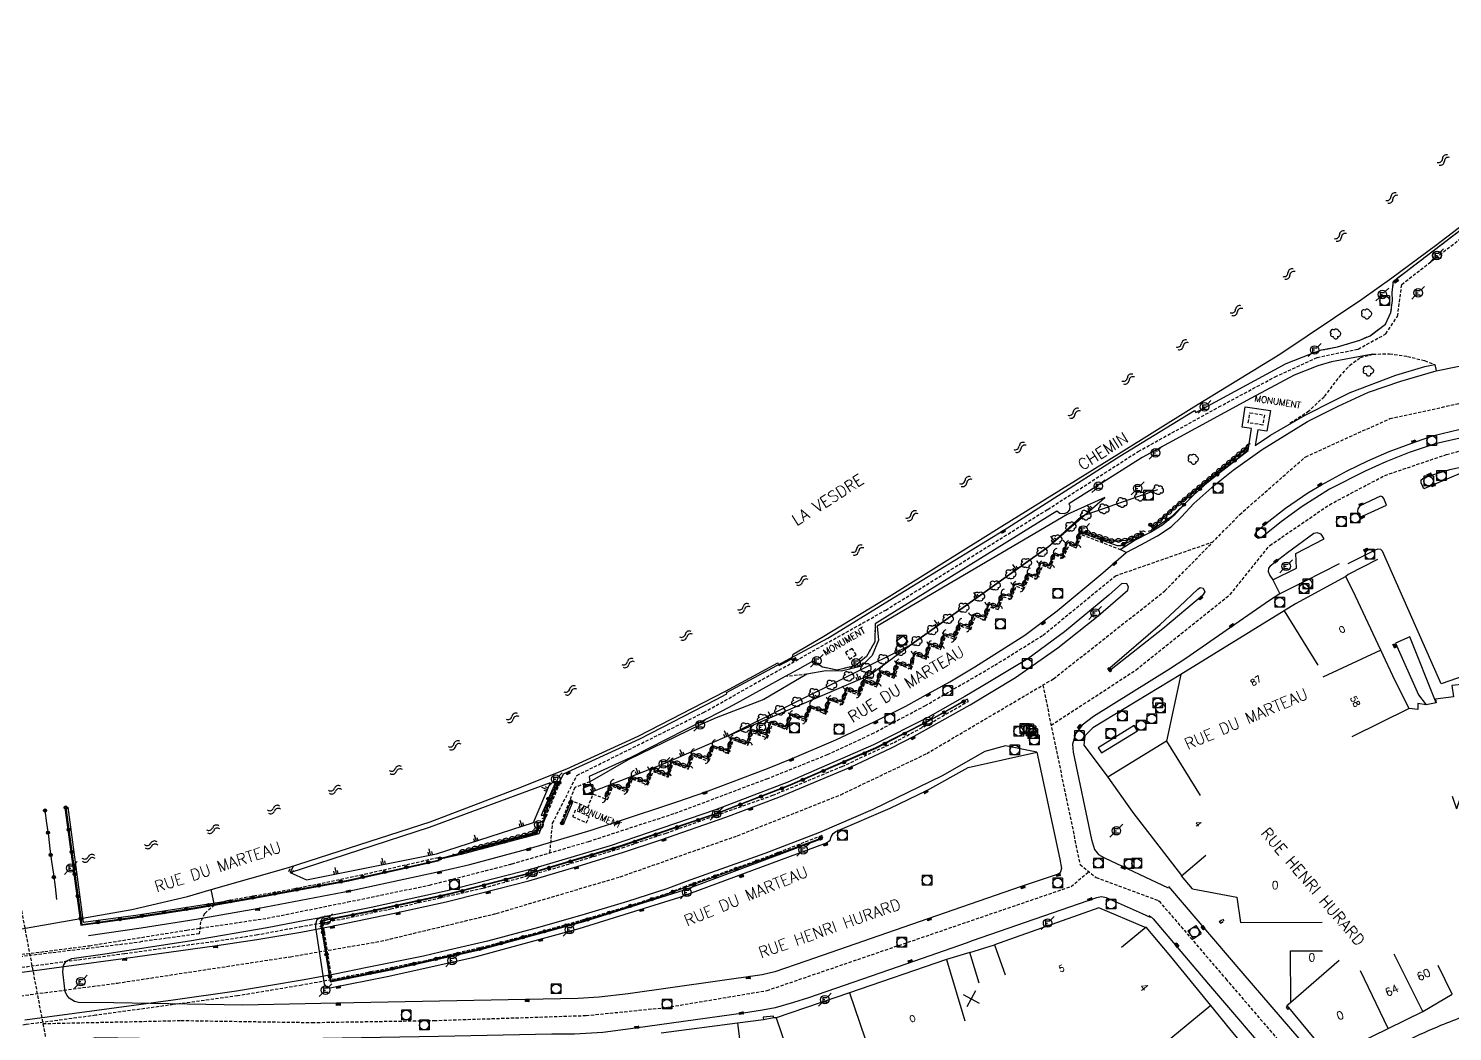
# Model space of a CAD drawing. Header units: millimetres. Extents: x 255000 to 256000, y 143000 to 144000.
# Drawn here: x 255242.5 to 255465, y 143461.9 to 143618.6 of the extents above; entities that cross this region are included whole.
import ezdxf
from ezdxf.enums import TextEntityAlignment as Align

# ---------------------------------------------------------------- set-up
doc = ezdxf.new("R2010")
doc.units = ezdxf.units.MM
doc.linetypes.add('DASHED', pattern=[0.75, 0.5, -0.25])
doc.layers.get('0').update_dxf_attribs({"linetype": 'CONTINUOUS'})
for name, color, linetype in [('W0001', 6, 'DASHED'), ('W0008', 7, 'CONTINUOUS'), ('W0100', 7, 'CONTINUOUS'), ('W0112', 1, 'DASHED'), ('W0120', 7, 'CONTINUOUS'), ('W0122', 7, 'DASHED'), ('W0211', 2, 'CONTINUOUS'), ('W0300', 7, 'CONTINUOUS'), ('W0302', 3, 'CONTINUOUS'), ('W0310', 3, 'CONTINUOUS'), ('W0322', 7, 'CONTINUOUS'), ('W0400', 7, 'CONTINUOUS'), ('W0420', 7, 'CONTINUOUS'), ('W0471', 7, 'CONTINUOUS'), ('W0500', 5, 'DASHED'), ('W0511', 5, 'CONTINUOUS'), ('W0980', 7, 'CONTINUOUS'), ('W0984', 7, 'CONTINUOUS'), ('W0989', 7, 'CONTINUOUS'), ('W0991', 7, 'CONTINUOUS'), ('W1102', 7, 'CONTINUOUS')]:
    doc.layers.add(name, color=color, linetype=linetype)
doc.styles.get("Standard").update_dxf_attribs({"font": 'romans.shx', "width": 0.85})

# ---------------------------------------------------------------- blocks, each defined once
blk = doc.blocks.new('t991o')
at = {"color": 0, "linetype": 'Continuous'}
for p, q in [((-1, 1), (1, -1)), ((-1, -1), (1, 1))]:
    blk.add_line(p, q, dxfattribs=at)
blk = doc.blocks.new('t500o')
at = {"color": 0, "linetype": 'Continuous'}
for centre, start, end in [((-0.5, 0.625), 216.8699, 323.1301), ((0.5, -0.125), 36.8699, 143.1301), ((0.5, -0.625), 36.8699, 143.1301), ((-0.5, 0.125), 216.8699, 323.1301)]:
    blk.add_arc(centre, 0.625, start, end, dxfattribs=at)
blk = doc.blocks.new('T300')
for p, q in [((-0.8, 0.51), (-0.86, 0.34)), ((-0.86, 0.34), (-0.86, 0.17)), ((-0.86, 0.17), (-0.74, 0.06)), ((-0.69, 0.63), (-0.8, 0.51)), ((-0.8, -0.06), (-0.74, 0.06)), ((-0.74, 0.06), (-0.69, 0.11)), ((-0.57, 0.69), (-0.69, 0.63)), ((-0.46, 0.69), (-0.57, 0.69)), ((-0.29, 0.63), (-0.46, 0.69)), ((-0.29, 0.63), (-0.17, 0.74)), ((-0.23, 0.57), (-0.29, 0.63)), ((-0.17, 0.74), (-0.06, 0.8)), ((-0.06, 0.8), (0.06, 0.8)), ((0.06, 0.8), (0.23, 0.74)), ((0.23, 0.74), (0.34, 0.63)), ((0.34, 0.63), (0.4, 0.51)), ((0.46, 0.46), (0.34, 0.46)), ((0.4, 0.51), (0.4, 0.46)), ((0.57, 0.4), (0.46, 0.46)), ((0.57, 0.4), (0.69, 0.29)), ((0.69, 0.29), (0.74, 0.17)), ((0.74, 0.06), (0.69, -0.17)), ((0.74, 0.17), (0.74, 0.06)), ((-0.8, -0.17), (-0.8, -0.06)), ((-0.8, -0.23), (-0.8, -0.17)), ((-0.74, -0.34), (-0.8, -0.23)), ((-0.69, -0.4), (-0.74, -0.34)), ((-0.51, -0.46), (-0.69, -0.4)), ((-0.4, -0.46), (-0.51, -0.46)), ((-0.4, -0.46), (-0.34, -0.46)), ((-0.34, -0.46), (-0.34, -0.4)), ((-0.34, -0.51), (-0.34, -0.46)), ((-0.29, -0.63), (-0.34, -0.51)), ((-0.17, -0.74), (-0.29, -0.63)), ((-0.06, -0.8), (-0.17, -0.74)), ((0.06, -0.8), (-0.06, -0.8)), ((0.17, -0.74), (0.06, -0.8)), ((0.23, -0.69), (0.17, -0.74)), ((0.29, -0.46), (0.23, -0.46)), ((0.29, -0.63), (0.23, -0.69)), ((0.46, -0.4), (0.29, -0.46)), ((0.34, -0.51), (0.29, -0.63)), ((0.34, -0.51), (0.34, -0.46)), ((0.57, -0.34), (0.46, -0.4)), ((0.63, -0.29), (0.57, -0.34)), ((0.69, -0.17), (0.63, -0.29))]:
    blk.add_line(p, q)
blk = doc.blocks.new('T400')
for p, q in [((-0.15, 0.3), (0.15, 0.3)), ((-0.15, -0.25), (-0.15, 0.3)), ((-0.15, 0.15), (0.15, 0.15)), ((-0.15, 0), (0.15, 0)), ((0.15, 0.3), (0.15, -0.25)), ((-0.15, -0.15), (0.15, -0.15)), ((-0.15, -0.25), (-0.15, -0.3)), ((-0.15, -0.3), (0.15, -0.3)), ((0.15, -0.3), (0.15, -0.25))]:
    blk.add_line(p, q)
blk = doc.blocks.new('T420')
for p, q in [((0.75, 0.75), (-0.75, 0.75)), ((-0.75, 0.75), (-0.75, -0.75)), ((0.75, 0.75), (0.75, -0.75)), ((0.75, -0.75), (-0.75, -0.75))]:
    blk.add_line(p, q)
blk.add_ellipse((0, 0), major_axis=(-0.53, 0.53), ratio=1, start_param=3.926991, end_param=10.210176)
blk = doc.blocks.new('T471')
for p, q in [((-0.333334, 0.333334), (-0.333334, -0.333334)), ((-0.333334, 0.333334), (0.333334, 0.333334)), ((-0.333334, 0), (0, 0)), ((0.500001, 0.500001), (1.000002, 1.000002)), ((-0.500001, -0.500001), (-1.000002, -1.000002)), ((-0.333334, -0.333334), (0.333334, -0.333334))]:
    blk.add_line(p, q)
blk.add_ellipse((0, 0), major_axis=(0.471405, 0.471405), ratio=1, start_param=5.4977871438, end_param=11.780972451)
blk = doc.blocks.new('t322o')
at = {"color": 0, "linetype": 'Continuous'}
for radius in [0.25, 0.15]:
    blk.add_circle((0, 0), radius, dxfattribs=at)
blk = doc.blocks.new('t211o')
at = {"color": 0, "linetype": 'Continuous'}
for p, q in [((-0.29, 0.5), (-0.29, 0)), ((0, 1), (0, 0)), ((0.29, 0.5), (0.29, 0))]:
    blk.add_line(p, q, dxfattribs=at)
blk = doc.blocks.new('t310o')
at = {"color": 0, "linetype": 'Continuous'}
for centre, start, end in [((-0.5, 0.38), 216.8699, 323.1304), ((0.5, -0.37), 36.8699, 143.1303)]:
    blk.add_arc(centre, 0.625, start, end, dxfattribs=at)

msp = doc.modelspace()

# ---------------------------------------------------------------- linework, layer by layer
at = {"layer": 'W0001'}
msp.add_line((255238.67, 143495.51), (255252.23, 143423.82), dxfattribs=at)
for points in [[(255324.02, 143489.82), (255324.44, 143494.43), (255328.24, 143501.9), (255348.04, 143511.73), (255376.49, 143527.73), (255401.79, 143543.46), (255415.95, 143552.51), (255428.53, 143559.45), (255437.32, 143564.17), (255443.87, 143567.19), (255450.3, 143568.5), (255454.62, 143570.86), (255456.46, 143573.61), (255457.11, 143578.59), (255467.34, 143586.59), (255472.19, 143590), (255490.54, 143604.81), (255507.19, 143618.58)], [(255207.89, 143463.05), (255256.45, 143469.46), (255283.48, 143473.58), (255297.56, 143475.99), (255315.66, 143480.34), (255335.01, 143486.07), (255353.34, 143492.48), (255369.48, 143498.89), (255382.89, 143505.31), (255402.7, 143516.99), (255420.11, 143530.73), (255431.79, 143542.64), (255442.1, 143551.69), (255455.27, 143557.64), (255470.5, 143560.96)], [(255402.33, 143509.75), (255415.59, 143518.38), (255430.29, 143530.14), (255436.49, 143537.82), (255445.81, 143544.19), (255454.46, 143548.76), (255464.1, 143552.03), (255472.27, 143554.15), (255483.66, 143560.27)], [(255232.53, 143472.87), (255245.09, 143474.39), (255252.08, 143475.3), (255267.27, 143477.73), (255279.84, 143479.59), (255292.43, 143482.13), (255305.21, 143484.77), (255318.1, 143488.08), (255330.1, 143491.6), (255343.57, 143495.99), (255357.92, 143501.36), (255367.39, 143505.16), (255374.32, 143508.38), (255382.61, 143512.77), (255393.54, 143519.12), (255401.06, 143523.8), (255412.38, 143533.08), (255427.61, 143538.38)], [(255401.03, 143516), (255406.84, 143487.98), (255409.34, 143485.95), (255419.03, 143482.36), (255419.16, 143482.22)], [(255244.8, 143463.13), (255266.4, 143463.61), (255286.86, 143463.3), (255305.92, 143463.61), (255329.67, 143464.39), (255342.17, 143465.64), (255357.95, 143468.3), (255405.44, 143484.55), (255408.22, 143486.86)], [(255419.19, 143482.27), (255429.63, 143470.1), (255440.24, 143457.74), (255445.62, 143449.17)]]:
    msp.add_lwpolyline(points, dxfattribs=at)
at = {"layer": 'W0008'}
for p, q in [((255271.61, 143481.64), (255271.08, 143484.06)), ((255389.63, 143474.23), (255393.47, 143475.45))]:
    msp.add_line(p, q, dxfattribs=at)
for points in [[(255325.68, 143500.96), (255325.58, 143500.97), (255326.12, 143502.16), (255338.07, 143507.6), (255350.02, 143513.74), (255351.67, 143514.63), (255351.6, 143514.84), (255367.42, 143523.34), (255377.09, 143529.27), (255394.95, 143540.21), (255413.08, 143551.77), (255424.75, 143558.91), (255424.95, 143558.61), (255439.05, 143566.25), (255442.93, 143567.77), (255444.58, 143568.36), (255447.09, 143568.86), (255450.57, 143569.9), (255452.15, 143570.58), (255454.56, 143572.39), (255455.42, 143574.21), (255455.67, 143576.08), (255455.6, 143577.36), (255455.82, 143579.11), (255462.67, 143584.35), (255470.63, 143590.42)], [(255452.61, 143567.7), (255446.11, 143566.48), (255443.99, 143565.9), (255440.29, 143564.43), (255433.6, 143560.81), (255416.56, 143551.55), (255409.33, 143546.97), (255405.08, 143544.33), (255405.24, 143544.01), (255405.18, 143543.39), (255404.82, 143542.96), (255404.39, 143542.77), (255403.7, 143542.82), (255403.24, 143543.16), (255374.83, 143525.58), (255374.76, 143522.75), (255373.49, 143520.49), (255371.71, 143519.02), (255368.89, 143518.36), (255366.62, 143518.82), (255365.11, 143519.73), (255362.7, 143518.41), (255360.8, 143517.36), (255352.64, 143512.87), (255350.86, 143511.96), (255336.57, 143504.64), (255330.16, 143501.74), (255330.23, 143500.91)], [(255390.4, 143518.85), (255398.23, 143523.82), (255403.29, 143527.6), (255410.39, 143533.55), (255414.06, 143536.73), (255416.35, 143537.9), (255418.93, 143539.31), (255421.08, 143540.71), (255422.72, 143542.27), (255424.64, 143544.36), (255427.91, 143547.29), (255430.75, 143549.56), (255435.28, 143552.82), (255442.38, 143557.17), (255447.16, 143559.58), (255451.93, 143561.78), (255456.98, 143563.5), (255462.49, 143565.08), (255469.41, 143566.5)], [(255414.06, 143536.73), (255413.13, 143537.2), (255415.28, 143538.58), (255417.88, 143539.92), (255419.79, 143541.08), (255421.72, 143542.73), (255424.42, 143545.56), (255427.52, 143548.32), (255433.09, 143552.63), (255433.61, 143556.08), (255432.16, 143556.32), (255432.65, 143559.47), (255436.62, 143558.91), (255436.05, 143555.67), (255434.62, 143555.89), (255434.22, 143553.42), (255436.62, 143555.04), (255442.01, 143558.16), (255446.54, 143560.46), (255449.05, 143561.7), (255456.16, 143564.41), (255460.72, 143565.77), (255462.27, 143566.09), (255462.49, 143565.08)], [(255435.14, 143539.01), (255434.66, 143538.92), (255434.33, 143539.2), (255434.18, 143539.49), (255434.4, 143539.96), (255435.9, 143541.26), (255438.97, 143543.65), (255442.42, 143546.02), (255444.57, 143547.29), (255448.58, 143549.49), (255451.8, 143551.03), (255455.17, 143552.52), (255459.25, 143554.03), (255462.12, 143554.98), (255466.05, 143555.92)], [(255467.36, 143554.83), (255462.33, 143553.69), (255458.27, 143552.32), (255454.63, 143550.9), (255451.42, 143549.44), (255445.82, 143546.59), (255441.55, 143543.9), (255438.3, 143541.56), (255435.14, 143539.01)], [(255460.57, 143546.69), (255460.12, 143547.61), (255460.16, 143548.09), (255460.58, 143548.4), (255461.74, 143548.82), (255464.61, 143549.68), (255470.15, 143550.9), (255470.2, 143550.75), (255460.57, 143546.69)], [(255454.75, 143544.11), (255454.33, 143545.18), (255454.08, 143545.41), (255453.8, 143545.53), (255450.54, 143544.01), (255450.24, 143543.55), (255450.2, 143543.1), (255450.52, 143542.17), (255454.75, 143544.11)], [(255443.37, 143539.67), (255439.25, 143536.69), (255436.54, 143534.57), (255436.3, 143534.29), (255436.23, 143533.75), (255436.49, 143533.13), (255436.97, 143532.46), (255438.07, 143530.26), (255436.44, 143529.2), (255430.33, 143525.02), (255423.38, 143520.16), (255420.81, 143518.47), (255408.96, 143511.12), (255407.18, 143509.74), (255406.15, 143508.39), (255405.69, 143506.78), (255405.75, 143505.54), (255408.62, 143491.89), (255409.08, 143490.32), (255409.75, 143489.52), (255410.69, 143489.04), (255420.61, 143484.36)], [(255436.97, 143532.46), (255440.65, 143534.28), (255440.57, 143536.56), (255445, 143538.85), (255444.5, 143539.57), (255443.88, 143539.78), (255443.37, 143539.67)], [(255476.9, 143520.92), (255463.28, 143516.21), (255454.66, 143535.64), (255454.08, 143536.94), (255453.83, 143537.21), (255453.38, 143537.25), (255453.07, 143537.15), (255449.64, 143535.43), (255448.68, 143534.97)], [(255447.35, 143534.97), (255442.03, 143532.24), (255438.07, 143530.26)], [(255453.33, 143535.64), (255448.75, 143533.28), (255448.35, 143532.98)], [(255299.49, 143480.33), (255307.82, 143482.16), (255313.4, 143483.53), (255320.73, 143485.44), (255328.3, 143487.68), (255335.52, 143489.89), (255341.37, 143491.82), (255351.48, 143495.38), (255359.78, 143498.52), (255371.1, 143503.25), (255377.39, 143506.21), (255380.95, 143508.05), (255389.7, 143512.93), (255396.76, 143517.2), (255403.36, 143521.81), (255409.66, 143526.85), (255414.29, 143530.83), (255414.43, 143531.36), (255414.18, 143531.82), (255413.39, 143531.87), (255411.33, 143530.04), (255404.43, 143524.35), (255398.67, 143520.11), (255391.4, 143515.71), (255388.85, 143514.25), (255383.04, 143510.97), (255374.58, 143506.65), (255361.19, 143500.82), (255349.91, 143496.52), (255333.43, 143490.92), (255321.15, 143487.23), (255307.99, 143483.85), (255296.08, 143481.28), (255288.24, 143479.7)], [(255425.26, 143531), (255425.62, 143531.26), (255426.1, 143531.14), (255426.34, 143530.59), (255425.99, 143530.02), (255419.78, 143524.78), (255411.71, 143518.42), (255411.52, 143518.68), (255419.35, 143525.47), (255422.37, 143528.26), (255425.26, 143531)], [(255379.95, 143522.77), (255378.94, 143521.98), (255378.19, 143522.93), (255379.21, 143523.72), (255379.95, 143522.77)], [(255251.92, 143476.9), (255260.15, 143478.07), (255268.77, 143479.44), (255278.55, 143481.18), (255292.76, 143483.89), (255306.99, 143486.92), (255311.51, 143487.99), (255320.98, 143490.52), (255330.47, 143493.34), (255334.29, 143494.62), (255344.01, 143497.82), (255348.4, 143499.34), (255358.01, 143502.98), (255361.89, 143504.56), (255368.67, 143507.44), (255374.68, 143510.25), (255379.64, 143512.72), (255383.18, 143514.71), (255386.5, 143516.5), (255390.4, 143518.85)], [(255422.57, 143517.67), (255408.82, 143509.33), (255407.62, 143508.07), (255407.46, 143506.6), (255408.9, 143504.71), (255411.2, 143501.62)], [(255389.4, 143513.47), (255389.19, 143513.79), (255383.21, 143510.45), (255374.9, 143506.2), (255361.47, 143500.38), (255350.18, 143496.02), (255335.03, 143490.89), (255321.46, 143486.8), (255308.49, 143483.44), (255295.9, 143480.71), (255290.05, 143479.55)], [(255415.32, 143509.67), (255409.7, 143506.22), (255410.2, 143505.41), (255415.82, 143508.87), (255415.32, 143509.67)], [(255400.08, 143505.54), (255403.69, 143488.81), (255403.97, 143487.37), (255403.73, 143486.67), (255403.45, 143486.47), (255397.66, 143484.52), (255383.08, 143479.48), (255363.98, 143472.87), (255359.14, 143471.21), (255357.17, 143470.75), (255336.23, 143467.78), (255331.74, 143467.25), (255328.43, 143467.04), (255320.21, 143466.88), (255290.7, 143466.32), (255275.97, 143466.03), (255255.88, 143466.37), (255250.37, 143466.45), (255249.73, 143466.57), (255248.91, 143467.1), (255248.6, 143467.54), (255248.29, 143468.1), (255247.9, 143471.23), (255248.01, 143472.22), (255248.42, 143472.89), (255249.33, 143473.3), (255254.49, 143474.05), (255267.7, 143476.05), (255279.82, 143478.12), (255285.76, 143479.27), (255288.24, 143479.7), (255287.6, 143479.32), (255287.38, 143478.68), (255287.39, 143478.14), (255288.75, 143469.31), (255289.13, 143468.76), (255289.67, 143468.7), (255298.58, 143470.46), (255311.97, 143473.45), (255328.59, 143477.96), (255344.3, 143482.88), (255367.25, 143491.39), (255367.78, 143491.8), (255367.95, 143492.32), (255368.26, 143492.8), (255368.71, 143493.16), (255377.17, 143496.78), (255382.93, 143499.56), (255389.39, 143503.11), (255400.08, 143505.54), (255395.21, 143506.5), (255391.96, 143505.62), (255385.31, 143501.84), (255374.48, 143496.58), (255366.15, 143492.99), (255357.58, 143489.71), (255345.32, 143485.35), (255342.27, 143484.19)], [(255330.45, 143500.37), (255329.2, 143499.89), (255329.59, 143498.91), (255330.82, 143499.43)], [(255248.23, 143496.86), (255250.75, 143478.48), (255259.15, 143479.64), (255268.61, 143481.12), (255278.08, 143482.78), (255292.56, 143485.45), (255306.69, 143488.62), (255306.64, 143488.79), (255310.55, 143489.69), (255322.32, 143492.85), (255323.38, 143495.42)], [(255325.71, 143494.42), (255326.13, 143494.27), (255327.64, 143497.86)], [(255290.05, 143479.55), (255288.13, 143479.15), (255288.81, 143475.14), (255289.68, 143469.64), (255298.64, 143471.41), (255313.23, 143474.7), (255329.3, 143479.07), (255345.05, 143484.05), (255366.68, 143492.12), (255366.48, 143492.49)], [(255342.27, 143484.19), (255336.12, 143482.22), (255329.03, 143480.07), (255322.25, 143478.14), (255314.25, 143476.02), (255308.16, 143474.58), (255304.28, 143473.67), (255295.49, 143471.87), (255290.41, 143470.84), (255285.6, 143469.95), (255280.04, 143469.01), (255275.06, 143468.21), (255265.18, 143466.81), (255253.21, 143465.17), (255241.98, 143463.69)], [(255417.88, 143479.69), (255416.59, 143480.26), (255411, 143482.79), (255410.18, 143482.95), (255409.42, 143482.78), (255389.98, 143476.04), (255389.07, 143475.69)], [(255241.58, 143471.18), (255257.32, 143473.31), (255271.98, 143475.31), (255278.22, 143476.26), (255285.11, 143477.42), (255289.67, 143478.31), (255299.49, 143480.33)], [(255389.07, 143475.69), (255379.78, 143472.48), (255364.4, 143467.16), (255362.08, 143466.41), (255359.23, 143465.61), (255357.21, 143465.21), (255354.26, 143464.75), (255337.38, 143462.41), (255332.3, 143461.73), (255327.86, 143461.5), (255324.3, 143461.46), (255306.62, 143461.12), (255282.49, 143460.7), (255278.79, 143460.6), (255274.09, 143460.58), (255263.34, 143460.74), (255253.07, 143460.88), (255252.37, 143460.77), (255251.82, 143460.45), (255251.46, 143459.61), (255251.45, 143458.7), (255255.94, 143424.23)]]:
    msp.add_lwpolyline(points, dxfattribs=at)
for points in [[(255478.01, 143468.28), (255468.93, 143464.97), (255466.91, 143464.26, 0.013368), (255463.17, 143462.81, 0.012532), (255458.04, 143460.52), (255449.01, 143456.21, -0.088628), (255448.39, 143456.06, -0.077714), (255447.72, 143456.09), (255445.24, 143456.64, -0.047364), (255444.91, 143456.75, -0.104594), (255444.57, 143456.93), (255442.69, 143458.92), (255432.32, 143470.94), (255420.74, 143484.54)], [(255417.63, 143480, -0.014024), (255417.92, 143479.79, -0.051582), (255418.25, 143479.52), (255426.94, 143469.27), (255437.8, 143456.56, -0.116594), (255438.11, 143455.88, -0.091328), (255438.15, 143455.21), (255437.69, 143451.47, -0.108242), (255437.42, 143450.94, -0.159723), (255437.11, 143450.49), (255424.3, 143444.4), (255414.4, 143439.62, -0.026258), (255410.65, 143438.11, -0.027074), (255407.71, 143437.18), (255392.44, 143433.49)]]:
    msp.add_lwpolyline(points, format="xyb", dxfattribs=at)
at = {"layer": 'W0100'}
for p, q in [((255422.7, 143486.21), (255426.51, 143489.45)), ((255424.44, 143484.17), (255422.7, 143486.21)), ((255424.44, 143484.17), (255431.32, 143482.86)), ((255431.32, 143482.86), (255431.93, 143478.9)), ((255431.93, 143478.9), (255444.69, 143478.99)), ((255417.17, 143478.21), (255413.32, 143475.02)), ((255439.73, 143474.47), (255444.73, 143474.5)), ((255439.78, 143466.47), (255439.73, 143474.47)), ((255465.01, 143467.74), (255462.79, 143472.22)), ((255439.15, 143465.94), (255439.78, 143466.47))]:
    msp.add_line(p, q, dxfattribs=at)
for points in [[(255449.89, 143529.88), (255448.35, 143532.98), (255440.5, 143528.7), (255438.75, 143527.62), (255422.57, 143517.67), (255420.36, 143507.26), (255411.2, 143501.62), (255415.09, 143496.11), (255422.72, 143486.26)], [(255492.27, 143519.15), (255490.8, 143523.93), (255474.52, 143518.9), (255467.58, 143517.01), (255466.96, 143516.17), (255464.96, 143515.92), (255465.22, 143514.18), (255462.38, 143513.82), (255462.47, 143513.25), (255460.93, 143512.94), (255459.6, 143513.11), (255459.6, 143512.2), (255458.29, 143512.34), (255456.08, 143516.65), (255453.82, 143521.48), (255449.89, 143529.88)], [(255462.47, 143513.25), (255458.38, 143523.55), (255456.14, 143522.57), (255459.71, 143514.48), (255460.93, 143512.94)], [(255417.04, 143478.08), (255416.93, 143478.21), (255409.79, 143481.22), (255393.47, 143475.45), (255395.13, 143470.74)], [(255394.74, 143436.42), (255402.69, 143438.26), (255407.27, 143439.43), (255411.65, 143441.28), (255415.97, 143443.36), (255422.03, 143446.33), (255430.92, 143450.72), (255435.1, 143452.74), (255435.69, 143455.73), (255430.27, 143462.3), (255427.3, 143465.95), (255421.02, 143473.62), (255417.17, 143478.21)], [(255391.07, 143469.44), (255389.63, 143474.23), (255385.98, 143473.14), (255370.82, 143467.93), (255359.37, 143464.01), (255359.02, 143464.01), (255357.39, 143463.73), (255353.33, 143463.22), (255341.42, 143461.62)], [(255439.15, 143465.94), (255444.64, 143459.34), (255447.46, 143458.69), (255455.01, 143462.35), (255460.4, 143465.03), (255465.01, 143467.74)], [(255359.02, 143464.01), (255358.94, 143464.3), (255357.35, 143464.14), (255357.39, 143463.73)]]:
    msp.add_lwpolyline(points, dxfattribs=at)
at = {"layer": 'W0112'}
for p, q in [((255364.17, 143517.71), (255360.8, 143517.36)), ((255323.38, 143495.42), (255325.68, 143500.96)), ((255428.6, 143479.07), (255429.11, 143479.44)), ((255428.6, 143479.07), (255428.8, 143478.8)), ((255428.8, 143478.8), (255429.31, 143479.17)), ((255429.11, 143479.44), (255429.31, 143479.17)), ((255439.25, 143465.79), (255439.06, 143465.64)), ((255439.06, 143465.64), (255439.3, 143465.32)), ((255439.25, 143465.79), (255439.5, 143465.48)), ((255439.5, 143465.48), (255439.3, 143465.32))]:
    msp.add_line(p, q, dxfattribs=at)
for points in [[(255444.58, 143568.36), (255447.09, 143568.86), (255450.57, 143569.9), (255452.15, 143570.58), (255454.56, 143572.39), (255455.42, 143574.21), (255455.67, 143576.08), (255455.6, 143577.36), (255455.82, 143579.11), (255462.67, 143584.35), (255470.63, 143590.42), (255479.24, 143597.26), (255492.09, 143608.03)], [(255439.65, 143556.95), (255442.41, 143558.68), (255445.04, 143561.11), (255447.39, 143564.16), (255448.97, 143565.95), (255450.66, 143567.2), (255452.61, 143567.7), (255455.2, 143567.77), (255458.02, 143567.36), (255460.68, 143566.69), (255462.27, 143566.09)], [(255435.4, 143556.63), (255433.11, 143556.99), (255433.4, 143558.55), (255435.65, 143558.19), (255435.4, 143556.63)], [(255381.24, 143520.63), (255382.78, 143520.05), (255383.56, 143522.14), (255385.04, 143521.57), (255385.89, 143523.67), (255387.39, 143523.14), (255388.24, 143525.23), (255389.76, 143524.71), (255390.5, 143526.75), (255392, 143526.14), (255392.86, 143528.18), (255394.08, 143527.8), (255394.85, 143529.82), (255396.09, 143529.44), (255396.9, 143531.45), (255398.06, 143530.97), (255398.99, 143533.07), (255400.12, 143532.6), (255401.02, 143534.7), (255402.18, 143534.23), (255403.02, 143536.31), (255404.21, 143535.84), (255405.13, 143537.9), (255406.26, 143537.44), (255407.13, 143539.5), (255413.13, 143537.2)], [(255374.83, 143525.58), (255374.76, 143522.75), (255373.49, 143520.49), (255371.71, 143519.02), (255368.89, 143518.36), (255366.62, 143518.82), (255365.11, 143519.73)], [(255371.26, 143521.73), (255370.21, 143521.12), (255370.83, 143520.08), (255371.88, 143520.72), (255371.26, 143521.73)], [(255327.14, 143498.07), (255329.95, 143496.9), (255330.78, 143498.98), (255333.02, 143498.12), (255333.85, 143500.17), (255336.08, 143499.28), (255336.93, 143501.33), (255339.32, 143500.44), (255340.14, 143502.53), (255342.51, 143501.64), (255343.28, 143503.75), (255345.64, 143502.88), (255346.5, 143504.94), (255348.87, 143504.11), (255349.64, 143506.24), (255351.92, 143505.33), (255352.69, 143507.46), (255354.93, 143506.64), (255355.77, 143508.57), (255357.99, 143507.76), (255358.82, 143509.91), (255361.02, 143509.07), (255361.86, 143511.15), (255364.07, 143510.32), (255364.83, 143512.45), (255367.11, 143511.49), (255367.88, 143513.65), (255369.74, 143512.98), (255370.58, 143515.09), (255372.45, 143514.38), (255373.26, 143516.41), (255375.07, 143515.76), (255375.93, 143517.85), (255377.82, 143517.07), (255378.57, 143519.23), (255380.45, 143518.51), (255380.94, 143519.87)], [(255288.53, 143478.86), (255299.14, 143481.04), (255313.62, 143484.31), (255325.14, 143487.51), (255335.3, 143490.6), (255342.16, 143492.89), (255358.83, 143498.79), (255369.69, 143503.31), (255377.78, 143507.05), (255383.29, 143509.97), (255389.4, 143513.47)], [(255330.82, 143499.43), (255330.45, 143500.37), (255330.23, 143500.91), (255327.91, 143500.01), (255325.71, 143494.42)], [(255327.98, 143496.44), (255327.57, 143495.47), (255329.71, 143494.53), (255330.15, 143495.48), (255327.98, 143496.44)], [(255366.48, 143492.49), (255358.13, 143489.22), (255345.19, 143484.57)], [(255306.64, 143488.79), (255306.54, 143489.03), (255295.51, 143486.53), (255284.87, 143484.29), (255273.41, 143482.27)], [(255345.19, 143484.57), (255342.43, 143483.45), (255336.2, 143481.43), (255329.2, 143479.32), (255322.55, 143477.45), (255314.45, 143475.3), (255308.41, 143473.86), (255304.63, 143472.95), (255295.65, 143471.11), (255289.9, 143469.97)]]:
    msp.add_lwpolyline(points, dxfattribs=at)
at = {"layer": 'W0120'}
msp.add_lwpolyline([(255248.68, 143496.92), (255251.12, 143478.98), (255259.32, 143480.08), (255273.41, 143482.27)], dxfattribs=at)
at = {"layer": 'W0122'}
for points in [[(255273.41, 143482.27), (255271.61, 143481.64), (255270.06, 143480.32), (255269.45, 143479.05), (255269.22, 143477.15), (255264.14, 143476.46), (255260.24, 143475.93), (255260.05, 143475.9)], [(255207.68, 143467.39), (255241.46, 143471.92), (255257.58, 143474.08), (255271.87, 143476.03), (255278.14, 143476.98), (255284.95, 143478.27), (255288.53, 143478.86), (255289.9, 143469.97), (255285.26, 143469.13), (255275.23, 143467.46), (255265.18, 143466.09), (255253.07, 143464.42), (255242.17, 143462.97), (255217.7, 143459.69), (255208.69, 143458.46), (255207.68, 143467.39)], [(255187.87, 143467.47), (255195.96, 143467.95), (255204.56, 143468.49), (255228.42, 143471.8), (255228.5, 143472.1), (255260.05, 143475.9)]]:
    msp.add_lwpolyline(points, dxfattribs=at)
at = {"layer": 'W0211'}
for points in [[(255410.74, 143545.31), (255404.86, 143542.65), (255375.16, 143525.19), (255375.36, 143523.04), (255374.37, 143520.61), (255372.71, 143518.99), (255369.57, 143518.16), (255367.13, 143518.23), (255364.17, 143517.71), (255357.42, 143513.74), (255349.97, 143510.89), (255347.5, 143509.81), (255336.26, 143504.33), (255330.23, 143500.91)], [(255330.82, 143499.43), (255341.78, 143503.72), (255352.17, 143508.26), (255373.93, 143517.58), (255380.25, 143522.17), (255401.83, 143537.54), (255410.74, 143545.31)], [(255283.45, 143486.73), (255286, 143485.6), (255306.28, 143489.66), (255321.47, 143494.56), (255324.1, 143500.78)], [(255283.45, 143486.73), (255305.18, 143493.79), (255324.1, 143500.78)]]:
    msp.add_lwpolyline(points, dxfattribs=at)
at = {"layer": 'W0302'}
msp.add_lwpolyline([(255418.96, 143546.53), (255407.02, 143542.35), (255401.83, 143537.54), (255380.25, 143522.17), (255352.17, 143508.26)], dxfattribs=at)
at = {"layer": 'W0310'}
msp.add_line((255325.18, 143500.66), (255323.11, 143495.88), dxfattribs=at)
for points in [[(255418.23, 143540.74), (255422.66, 143544.62), (255432.74, 143553.03)], [(255332.69, 143498.57), (255333.7, 143500.64), (255335.9, 143499.65), (255336.81, 143501.8), (255339.07, 143500.9), (255339.99, 143502.99), (255342.34, 143502.04), (255343.11, 143504.15), (255345.43, 143503.29), (255346.29, 143505.4), (255348.64, 143504.5), (255349.49, 143506.59), (255351.69, 143505.77), (255352.51, 143507.83), (255354.75, 143506.97), (255355.62, 143509.12), (255357.78, 143508.22), (255358.62, 143510.27), (255360.85, 143509.48), (255361.73, 143511.55), (255363.85, 143510.71), (255364.73, 143512.83), (255366.9, 143511.95), (255367.76, 143513.98), (255369.54, 143513.38), (255370.5, 143515.52), (255372.24, 143514.72), (255373.11, 143516.9), (255374.9, 143516.15), (255375.76, 143518.3), (255377.54, 143517.56), (255378.39, 143519.64), (255380.18, 143518.96), (255381.17, 143521.05), (255382.6, 143520.46), (255383.45, 143522.57), (255384.86, 143521.98), (255385.67, 143524.08), (255387.16, 143523.57), (255388.07, 143525.71), (255389.47, 143525.08), (255390.35, 143527.06), (255391.87, 143526.65), (255392.69, 143528.73), (255393.87, 143528.27), (255394.71, 143530.34), (255395.93, 143529.9), (255396.69, 143531.86), (255397.9, 143531.46), (255398.74, 143533.51), (255399.96, 143533.03), (255400.79, 143535.17), (255401.95, 143534.69), (255402.89, 143536.67), (255403.98, 143536.19), (255404.94, 143538.35), (255406.06, 143537.84), (255406.79, 143539.8)], [(255407.59, 143540.02), (255411.8, 143538.56), (255414.08, 143538.64), (255416.4, 143539.67)], [(255309.84, 143489.89), (255321.81, 143493.05), (255322.29, 143494.2)]]:
    msp.add_lwpolyline(points, dxfattribs=at)
at = {"layer": 'W0322'}
msp.add_line((255325.92, 143494.44), (255327.44, 143498.16), dxfattribs=at)
for points in [[(255417.83, 143541.05), (255418.2, 143540.37), (255421.37, 143542.51), (255426.08, 143547.14), (255432.88, 143552.6), (255433.03, 143553.52)], [(255406.98, 143539.85), (255412.64, 143537.8), (255413.25, 143537.81), (255416.61, 143539.38), (255416.18, 143540.1)], [(255388.67, 143513.45), (255383.08, 143510.31), (255374.92, 143506.08), (255361.25, 143500.23), (255350.07, 143495.92), (255334.83, 143490.69), (255321.36, 143486.7), (255308.02, 143483.23), (255295.86, 143480.6), (255290.06, 143479.43)], [(255325.5, 143500.76), (255324.92, 143500.93), (255322.64, 143495.64), (255323.37, 143495.68)], [(255248.36, 143496.88), (255250.86, 143478.59), (255259.2, 143479.79), (255268.63, 143481.27), (255278.14, 143482.92), (255292.44, 143485.52), (255306.54, 143488.67)], [(255245.13, 143496.42), (255245.38, 143494.42), (255245.66, 143492.43), (255245.89, 143490.42), (255246.15, 143488.46), (255246.44, 143486.49), (255246.71, 143484.5), (255246.91, 143482.54)], [(255306.82, 143488.92), (255322, 143492.91), (255322.64, 143494.39)], [(255290.06, 143479.43), (255289.05, 143479.27), (255288.29, 143479.06), (255288.97, 143474.94), (255289.75, 143469.81), (255299.69, 143471.77), (255313.24, 143474.84), (255329.28, 143479.2), (255340.95, 143482.89), (255366.54, 143492.14)]]:
    msp.add_lwpolyline(points, dxfattribs=at)
at = {"layer": 'W0511'}
for points in [[(255258.72, 143480.95), (255267.41, 143483), (255271.08, 143484.06), (255283.19, 143487.53), (255305.32, 143494.64), (255319.64, 143500.14), (255325.72, 143502.57), (255326.67, 143502.91), (255337.83, 143508.03), (255351.47, 143515.05), (255359.61, 143519.47), (255359.67, 143519.28), (255359.82, 143519.07), (255361.8, 143520.1), (255362.05, 143520.85), (255366.57, 143523.47), (255377, 143529.83), (255394.63, 143540.82), (255412.86, 143552.15), (255424.62, 143559.45), (255438.07, 143567.7), (255450.89, 143576.27), (255455.58, 143579.61), (255462.38, 143584.7), (255470.33, 143590.77)], [(255063.19, 143500.23), (255083.46, 143491.23), (255111.46, 143481.12), (255129.64, 143477.34), (255146.43, 143475.08), (255160.6, 143473.66), (255180.08, 143472.71), (255194.55, 143472.89), (255208.76, 143473.54), (255228.08, 143475.58), (255258.72, 143480.95)]]:
    msp.add_lwpolyline(points, dxfattribs=at)
at = {"layer": 'W1102'}
for p, q in [((255438.75, 143527.62), (255443.98, 143519.1)), ((255453.82, 143521.48), (255444.77, 143517.25)), ((255458.29, 143512.34), (255449.31, 143507.95)), ((255420.36, 143507.26), (255425.6, 143498.75)), ((255385.98, 143473.14), (255388.86, 143463.56)), ((255439.78, 143466.47), (255447.31, 143473.06)), ((255460.4, 143465.03), (255455.95, 143473.99)), ((255455.01, 143462.35), (255450.64, 143471.35)), ((255370.82, 143467.93), (255374.06, 143458.48)), ((255427.3, 143465.95), (255419.56, 143459.62)), ((255353.33, 143463.22), (255354.58, 143453.3)), ((255359.37, 143464.01), (255362.62, 143454.55))]:
    msp.add_line(p, q, dxfattribs=at)

# ---------------------------------------------------------------- block references
at = {"layer": 'W0211'}
for p, rotation in [((255408.55, 143543.4), 41.08971412663933), ((255402.9, 143538.47), 41.08971412663933), ((255396.88, 143534.01), 35.4678030856388), ((255390.77, 143529.66), 35.4678030856388), ((255384.66, 143525.31), 35.4678030856388), ((255378.56, 143520.94), 35.96261412529601), ((255372.3, 143516.88), 23.2049456252067), ((255365.4, 143513.93), 23.2049456252067), ((255358.51, 143510.97), 23.2049456252067), ((255351.62, 143508.01), 23.59003061147352), ((255344.74, 143505.01), 23.59003061147352), ((255337.81, 143502.17), 21.3420330391778), ((255323.63, 143499.68), 67.1054546021755), ((255330.82, 143499.43), 21.3420330391778), ((255319.62, 143493.96), 17.86051169362094), ((255312.49, 143491.66), 17.86051169362094), ((255305.32, 143489.47), 11.34470723919904), ((255283.45, 143486.73), 335.9730426425922), ((255297.97, 143488), 11.34470723919904), ((255290.61, 143486.52), 11.34470723919904)]:
    msp.add_blockref('t211o', p, dxfattribs=dict(at, rotation=rotation))
at = {"layer": 'W0300'}
for p in [(255451.66, 143573.96), (255446.81, 143570.86), (255451.94, 143565.08), (255424.58, 143551.27)]:
    msp.add_blockref('T300', p, dxfattribs=at)
for p, rotation in [((255413.3, 143544.55), 199.2868412792581), ((255416.13, 143545.54), 199.2868412792581), ((255418.96, 143546.53), 199.2868412792581), ((255407.64, 143542.57), 199.2868412792581), ((255410.47, 143543.56), 199.2868412792581), ((255405.3, 143540.76), 222.8458322052766), ((255403.1, 143538.72), 222.8458322052766), ((255400.8, 143536.81), 215.4678030856388), ((255395.91, 143533.33), 215.4678030856388), ((255398.35, 143535.07), 215.4678030856388), ((255393.47, 143531.58), 215.4678030856388), ((255391.02, 143529.84), 215.4678030856388), ((255388.58, 143528.1), 215.4678030856388), ((255383.69, 143524.62), 215.4678030856388), ((255386.14, 143526.36), 215.4678030856388), ((255381.25, 143522.88), 215.4678030856388), ((255375.98, 143520.05), 206.3581785874878), ((255378.66, 143521.38), 206.3581785874878), ((255373.29, 143518.72), 206.3581785874878), ((255367.91, 143516.05), 206.3581785874878), ((255370.6, 143517.39), 206.3581785874878), ((255362.53, 143513.39), 206.3581785874878), ((255365.22, 143514.72), 206.3581785874878), ((255359.85, 143512.06), 206.3581785874878), ((255354.47, 143509.39), 206.3581785874878), ((255357.16, 143510.73), 206.3581785874878)]:
    msp.add_blockref('T300', p, dxfattribs=dict(at, rotation=rotation))
at = {"layer": 'W0310'}
for p, rotation in [((255431.2, 143551.73), 39.82345384397824), ((255431.96, 143552.38), 39.82345384397824), ((255432.73, 143553.02), 39.82345384397824), ((255428.12, 143549.17), 39.82345384397824), ((255428.89, 143549.81), 39.82345384397824), ((255429.66, 143550.45), 39.82345384397824), ((255430.43, 143551.09), 39.82345384397824), ((255425.82, 143547.25), 39.82345384397824), ((255426.59, 143547.89), 39.82345384397824), ((255427.36, 143548.53), 39.82345384397824), ((255422.75, 143544.69), 39.82345384397824), ((255423.52, 143545.33), 39.82345384397824), ((255424.28, 143545.97), 39.82345384397824), ((255425.05, 143546.61), 39.82345384397824), ((255420.49, 143542.72), 41.15846888090642), ((255421.24, 143543.38), 41.15846888090642), ((255421.99, 143544.03), 41.15846888090642), ((255418.23, 143540.74), 41.15846888090642), ((255418.98, 143541.4), 41.15846888090642), ((255419.73, 143542.06), 41.15846888090642), ((255405.13, 143538.26), 335.8148110522147), ((255406.4, 143538.76), 69.50818408988624), ((255406.75, 143539.69), 69.50818408988624), ((255407.59, 143540.02), 340.8976209445161), ((255408.54, 143539.69), 340.8976209445161), ((255409.48, 143539.36), 340.8976209445161), ((255410.43, 143539.04), 340.8976209445161), ((255411.37, 143538.71), 340.8976209445161), ((255412.35, 143538.58), 2.063366732935763), ((255413.35, 143538.62), 2.063366732935763), ((255414.32, 143538.75), 23.87797861760723), ((255415.24, 143539.16), 23.87797861760723), ((255416.15, 143539.56), 23.87797861760723), ((255402.78, 143536.45), 64.76961822629835), ((255403.58, 143536.36), 336.4556145108069), ((255404.21, 143536.7), 66.02025326103013), ((255404.62, 143537.62), 66.02025326103013), ((255406.04, 143537.85), 335.8148110522147), ((255398.67, 143533.35), 67.76078595738575), ((255400.15, 143533.5), 68.98930530675523), ((255400.51, 143534.44), 68.98930530675523), ((255400.98, 143535.09), 337.2787638194454), ((255401.91, 143534.71), 337.2787638194454), ((255402.36, 143535.55), 64.76961822629835), ((255396.44, 143531.23), 68.98014802732602), ((255396.99, 143531.76), 341.7065219501063), ((255397.92, 143531.49), 67.76078595738575), ((255398.3, 143532.42), 67.76078595738575), ((255399.51, 143533.2), 338.659339530864), ((255394.23, 143529.15), 67.96490667571261), ((255394.6, 143530.08), 67.96490667571261), ((255395.39, 143530.1), 340.3402551215158), ((255396.08, 143530.29), 68.98014802732602), ((255392.03, 143527.07), 68.38387472689202), ((255392.4, 143528), 68.38387472689202), ((255392.89, 143528.65), 338.7706039570999), ((255393.82, 143528.29), 338.7706039570999), ((255387.57, 143524.55), 67.03122579782311), ((255387.96, 143525.47), 67.03122579782311), ((255388.74, 143525.4), 335.787560767037), ((255389.55, 143525.26), 66.07495924199334), ((255389.95, 143526.18), 66.07495924199334), ((255390.38, 143527.06), 344.7193512643162), ((255391.34, 143526.79), 344.7193512643162), ((255385.18, 143522.8), 68.73892185295114), ((255385.54, 143523.73), 68.73892185295114), ((255386.27, 143523.87), 341.0457683004888), ((255387.18, 143523.62), 67.03122579782311), ((255380.84, 143520.34), 64.52921710168867), ((255381.37, 143520.97), 337.4115911066273), ((255382.3, 143520.58), 337.4115911066273), ((255382.85, 143521.08), 67.87597202133189), ((255383.23, 143522.01), 67.87597202133189), ((255383.82, 143522.42), 337.414915974142), ((255384.75, 143522.03), 337.414915974142), ((255375.62, 143517.95), 68.24465931413532), ((255377.8, 143518.21), 67.65450987035884), ((255378.18, 143519.13), 67.65450987035884), ((255378.81, 143519.48), 339.0656315805573), ((255379.74, 143519.12), 339.0656315805573), ((255380.41, 143519.44), 64.52921710168867), ((255372.69, 143515.85), 68.18500365606243), ((255373.06, 143516.78), 68.18500365606243), ((255373.92, 143516.57), 337.4461151524797), ((255374.84, 143516.18), 337.4461151524797), ((255375.25, 143517.02), 68.24465931413532), ((255376.33, 143518.06), 337.4854706855565), ((255377.26, 143517.68), 337.4854706855565), ((255367.51, 143513.39), 67.00983140383337), ((255368.1, 143513.87), 341.2093007828324), ((255369.74, 143513.81), 65.9036310400146), ((255370.15, 143514.72), 65.9036310400146), ((255370.62, 143515.46), 335.2708952544776), ((255371.53, 143515.04), 335.2708952544776), ((255372.32, 143514.92), 68.18500365606243), ((255364.31, 143511.81), 67.32047402199893), ((255364.69, 143512.73), 67.32047402199893), ((255365.57, 143512.49), 338.0574121041201), ((255366.49, 143512.12), 338.0574121041201), ((255367.12, 143512.47), 67.00983140383337), ((255369.05, 143513.54), 341.2093007828324), ((255358.27, 143509.42), 67.63962503281603), ((255358.7, 143510.24), 340.4522791160529), ((255359.64, 143509.9), 340.4522791160529), ((255360.59, 143509.57), 340.4522791160529), ((255361.13, 143510.14), 67.02193099179661), ((255361.52, 143511.06), 67.02193099179661), ((255362.17, 143511.38), 338.5714529276275), ((255363.1, 143511.01), 338.5714529276275), ((255363.92, 143510.89), 67.32047402199893), ((255352.27, 143507.23), 68.26585596812676), ((255352.84, 143507.7), 339.0361625238507), ((255353.77, 143507.35), 339.0361625238507), ((255355.11, 143507.86), 68.04719678127623), ((255355.48, 143508.78), 68.04719678127623), ((255356.2, 143508.88), 337.444144242109), ((255357.13, 143508.49), 337.444144242109), ((255357.89, 143508.49), 67.63962503281603), ((255346.17, 143505.11), 67.68545199886981), ((255346.93, 143505.15), 338.8888166981789), ((255348.7, 143504.66), 67.75630618272697), ((255349.08, 143505.58), 67.75630618272697), ((255349.46, 143506.51), 67.75630618272697), ((255350.35, 143506.27), 339.6157042045813), ((255351.29, 143505.92), 339.6157042045813), ((255351.9, 143506.3), 68.26585596812676), ((255354.71, 143506.99), 339.0361625238507), ((255339.68, 143502.27), 66.2587586082688), ((255340.19, 143502.91), 337.9927332680373), ((255342.57, 143502.69), 70.04528258785784), ((255342.92, 143503.63), 70.04528258785784), ((255343.52, 143504), 339.6985648982546), ((255344.46, 143503.65), 339.6985648982546), ((255345.4, 143503.3), 339.6985648982546), ((255345.8, 143504.18), 67.68545199886981), ((255347.87, 143504.79), 338.8888166981789), ((255325.18, 143500.66), 246.6325065967729), ((255333.56, 143500.37), 64.22296584020357), ((255334.33, 143500.36), 335.6522218000109), ((255336.4, 143500.82), 66.95253443119724), ((255336.79, 143501.74), 66.95253443119724), ((255337.68, 143501.45), 338.2029655731627), ((255338.61, 143501.08), 338.2029655731627), ((255339.27, 143501.36), 66.2587586082688), ((255341.12, 143502.54), 337.9927332680373), ((255342.05, 143502.16), 337.9927332680373), ((255323.99, 143497.91), 246.6325065967729), ((255324.39, 143498.82), 246.6325065967729), ((255324.79, 143499.74), 246.6325065967729), ((255332.69, 143498.57), 64.22296584020357), ((255333.13, 143499.46), 64.22296584020357), ((255335.24, 143499.95), 335.6522218000109), ((255336.01, 143499.9), 66.95253443119724), ((255323.2, 143496.07), 246.6325065967729), ((255323.6, 143496.99), 246.6325065967729), ((255322.05, 143493.62), 67.15742923194892), ((255316.61, 143491.68), 14.79515793148286), ((255317.58, 143491.93), 14.79515793148286), ((255318.54, 143492.19), 14.79515793148286), ((255319.51, 143492.45), 14.79515793148286), ((255320.48, 143492.7), 14.79515793148286), ((255321.44, 143492.95), 14.79515793148286), ((255309.84, 143489.89), 14.79515793148286), ((255310.81, 143490.15), 14.79515793148286), ((255311.77, 143490.4), 14.79515793148286), ((255312.74, 143490.66), 14.79515793148286), ((255313.71, 143490.91), 14.79515793148286), ((255314.67, 143491.17), 14.79515793148286), ((255315.64, 143491.42), 14.79515793148286)]:
    msp.add_blockref('t310o', p, dxfattribs=dict(at, rotation=rotation))
at = {"layer": 'W0322'}
for p, rotation in [((255430.99, 143551.08), 38.80036705159158), ((255428.26, 143548.89), 38.80036705159158), ((255425.58, 143546.64), 44.50946592795855), ((255423.08, 143544.19), 44.50946592795855), ((255417.83, 143541.05), 298.5048670721666), ((255420.46, 143541.89), 34.02245410616934), ((255406.98, 143539.85), 340.0664804945108), ((255410.27, 143538.65), 340.0664804945108), ((255416.52, 143539.53), 120.8229232732694), ((255413.59, 143537.97), 25.10388235085393), ((255388.67, 143513.45), 209.3626196330181), ((255382.56, 143510.04), 207.3428120084115), ((255385.62, 143511.73), 209.3626196330181), ((255379.45, 143508.43), 207.3428120084115), ((255373.17, 143505.34), 203.2122551400318), ((255376.34, 143506.82), 207.3428120084115), ((255369.96, 143503.96), 203.2122551400318), ((255325.5, 143500.76), 162.8833406204482), ((255363.52, 143501.2), 203.2122551400318), ((255366.74, 143502.58), 203.2122551400318), ((255357.03, 143498.6), 201.0509031045343), ((255360.29, 143499.86), 201.0509031045343), ((255245.13, 143496.42), 277.0827861892278), ((255248.36, 143496.88), 277.7766324735525), ((255323.78, 143498.27), 246.7126638735969), ((255327.25, 143497.68), 67.63460091808098), ((255353.76, 143497.34), 201.0509031045343), ((255323.27, 143495.67), 3.053924616236687), ((255325.92, 143494.44), 67.63460091808098), ((255347.19, 143494.93), 198.9522273801329), ((255350.49, 143496.08), 201.0509031045343), ((255245.59, 143492.95), 277.9684785811236), ((255248.83, 143493.41), 277.7766324735525), ((255320.36, 143492.48), 14.71364492467069), ((255340.57, 143492.66), 198.9522273801329), ((255343.88, 143493.8), 198.9522273801329), ((255366.28, 143492.05), 19.86220182050302), ((255249.31, 143489.94), 277.7766324735525), ((255310.2, 143489.81), 14.71364492467069), ((255313.59, 143490.7), 14.71364492467069), ((255316.98, 143491.59), 14.71364492467069), ((255333.94, 143490.42), 196.4774320488478), ((255337.26, 143491.52), 198.9522273801329), ((255359.7, 143489.67), 19.86220182050302), ((255362.99, 143490.86), 19.86220182050302), ((255246.02, 143489.48), 277.5162424910466), ((255301.6, 143487.57), 12.58427519367853), ((255305.02, 143488.33), 12.58427519367853), ((255306.82, 143488.92), 14.71364492467069), ((255323.87, 143487.45), 196.4774320488478), ((255327.22, 143488.44), 196.4774320488478), ((255330.58, 143489.43), 196.4774320488478), ((255356.41, 143488.48), 19.86220182050302), ((255246.51, 143486.01), 277.798636183292), ((255249.78, 143486.47), 277.7766324735525), ((255291.35, 143485.32), 10.30273136182208), ((255294.77, 143486.04), 12.58427519367853), ((255298.18, 143486.8), 12.58427519367853), ((255317.12, 143485.6), 194.6088092162976), ((255320.5, 143486.48), 194.6088092162976), ((255349.82, 143486.1), 19.86220182050302), ((255353.12, 143487.29), 19.86220182050302), ((255250.26, 143483.01), 277.7766324735525), ((255281.01, 143483.44), 10.30273136182208), ((255284.46, 143484.07), 10.30273136182208), ((255287.9, 143484.69), 10.30273136182208), ((255306.95, 143482.99), 192.199981889916), ((255310.34, 143483.83), 194.6088092162976), ((255313.73, 143484.71), 194.6088092162976), ((255343.24, 143483.72), 19.86220182050302), ((255346.53, 143484.91), 19.86220182050302), ((255267.22, 143481.05), 8.90307287451054), ((255270.67, 143481.62), 9.867588045648361), ((255274.12, 143482.22), 9.867588045648361), ((255277.57, 143482.82), 9.867588045648361), ((255296.68, 143480.77), 192.199981889916), ((255300.1, 143481.52), 192.199981889916), ((255303.52, 143482.25), 192.199981889916), ((255336.6, 143481.52), 17.57044063375784), ((255339.93, 143482.57), 17.57044063375784), ((255250.73, 143479.54), 277.7766324735525), ((255253.38, 143478.95), 8.161843033544764), ((255256.84, 143479.45), 8.161843033544764), ((255260.3, 143479.96), 8.90307287451054), ((255263.76, 143480.5), 8.90307287451054), ((255290.06, 143479.43), 188.7292108489927), ((255293.26, 143480.07), 191.4143792733489), ((255326.56, 143478.46), 15.20616707489374), ((255329.92, 143479.4), 17.57044063375784), ((255333.26, 143480.46), 17.57044063375784), ((255288.57, 143477.4), 279.3407374455965), ((255319.8, 143476.62), 15.20616707489374), ((255323.18, 143477.54), 15.20616707489374), ((255309.63, 143474.02), 12.78122222063017), ((255313.04, 143474.79), 12.78122222063017), ((255316.42, 143475.7), 15.20616707489374), ((255289.12, 143473.94), 278.6040499154695), ((255302.8, 143472.47), 12.78122222063017), ((255306.22, 143473.24), 12.78122222063017), ((255289.65, 143470.48), 278.6040499154695), ((255292.52, 143470.36), 11.09709458627658), ((255295.95, 143471.03), 11.09709458627658), ((255299.39, 143471.7), 11.09709458627658)]:
    msp.add_blockref('t322o', p, dxfattribs=dict(at, rotation=rotation))
at = {"layer": 'W0400'}
for p, rotation in [((255456.25, 143579.11), 307.6823935209251), ((255458.98, 143554.08), 289.9734412420468), ((255461.44, 143548.89), 109.6812470518973), ((255444.32, 143547.3), 120.1600608380871), ((255462.05, 143547.22), 113.2483600229544), ((255450.75, 143544.23), 294.6485329857001), ((255435.69, 143541.19), 310.630408351601), ((255450.94, 143542.24), 295.128911215308), ((255394.84, 143540.01), 121.6158047790865), ((255451.48, 143537.13), 297.2976938459428), ((255412.25, 143535.02), 311.3738598780245), ((255437.46, 143535.38), 127.7658489649624), ((255425.68, 143529.61), 310.4927275423522), ((255401.13, 143525.7), 126.696537268637), ((255430.54, 143525.31), 126.0386078515308), ((255455.99, 143522.14), 23.39254975754638), ((255362.2, 143520.01), 119.0076128434632), ((255411.48, 143518.44), 37.46810586703823), ((255383.14, 143514.51), 119.9330441000082), ((255374.94, 143510.18), 116.5580613296669), ((255380.76, 143507.75), 116.9512470197832), ((255399.54, 143508.68), 79.13918537836265), ((255406.77, 143509.5), 144.7754718961325), ((255361.77, 143504.35), 112.5684660403926), ((255370.98, 143503.04), 113.2925350488116), ((255326.87, 143502.26), 113.75939116246), ((255348.25, 143499.17), 108.0309336486304), ((255382.75, 143499.32), 297.1451779195888), ((255355.39, 143496.65), 109.7565336197723), ((255334.54, 143494.48), 287.0107615046762), ((255320.73, 143490.36), 105.6321097976141), ((255341.86, 143491.83), 109.8535637649336), ((255367.1, 143491.1), 110.0762126358586), ((255328.17, 143487.47), 107.5853022230981), ((255413.62, 143487.49), 64.1243032794232), ((255306.76, 143486.75), 102.0273245461275), ((255353.97, 143486.14), 110.6042064126505), ((255403.48, 143486.33), 108.9224515279815), ((255292.55, 143483.79), 101.7243758482905), ((255314.39, 143483.62), 103.8465649084418), ((255397.96, 143484.43), 107.7749608072023), ((255278.35, 143480.97), 99.69776896719848), ((255338.38, 143480.86), 107.6986125631098), ((255408.41, 143482.54), 108.8304755345571), ((255300.32, 143480.34), 102.193034475507), ((255383.32, 143479.44), 108.1012904473133), ((255290.03, 143478.21), 101.1169329643758), ((255426.07, 143478.11), 36.65267771402121), ((255271.8, 143475.14), 97.86907555179049), ((255322.58, 143476.17), 105.3828326838219), ((255421.98, 143475.36), 216.0936148913101), ((255257.59, 143473.16), 98.02875379326733), ((255380.34, 143472.86), 108.2597329180167), ((255355.03, 143470.29), 98.23324496013505), ((255290.98, 143468.84), 101.0800877773837), ((255290.99, 143466.14), 91.88285233478805), ((255320.48, 143466.75), 90), ((255353.96, 143464.76), 98.00346933257306), ((255337.61, 143462.55), 97.92137548329666)]:
    msp.add_blockref('T400', p, dxfattribs=dict(at, rotation=rotation))
at = {"layer": 'W0420'}
for p in [(255454.45, 143576.05), (255461.8, 143554.21), (255461.3, 143547.87), (255463.29, 143548.71), (255417.52, 143545.63), (255428.39, 143546.76), (255447.67, 143541.52), (255449.83, 143542.08), (255435.09, 143539.79), (255452.12, 143536.44), (255442.39, 143531.79), (255403.37, 143530.32), (255441.82, 143531.09), (255438.04, 143528.94), (255394.4, 143525.54), (255378.99, 143522.98), (255398.56, 143519.34), (255386.15, 143515.15), (255418.98, 143513.22), (255419.41, 143512.42), (255362.2, 143509.29), (255369.18, 143509.08), (255377.12, 143510.79), (255398.19, 143509.22), (255398.8, 143509.15), (255413.44, 143511.16), (255416.38, 143509.72), (255418.05, 143510.74), (255397.24, 143508.8), (255399.19, 143508.85), (255399.46, 143508.41), (255399.7, 143507.42), (255406.72, 143508.09), (255411.64, 143508.44), (255396.65, 143505.88), (255330, 143499.67), (255369.72, 143492.55), (255409.69, 143488.19), (255414.51, 143488.09), (255415.71, 143488.15), (255309.07, 143484.82), (255382.92, 143485.52), (255403.36, 143485.09), (255411.69, 143481.79), (255378.98, 143475.83), (255324.99, 143468.56), (255342.32, 143466.16), (255301.56, 143464.48), (255304.38, 143462.9)]:
    msp.add_blockref('T420', p, dxfattribs=at)
at = {"layer": 'W0420', "rotation": 123.5659804455419}
msp.add_blockref('T420', (255424.73, 143477.4), dxfattribs=at)
at = {"layer": 'W0471'}
for p in [(255462.59, 143583.13), (255462.64, 143583.14), (255454.08, 143577.02), (255459.67, 143577.29), (255443.5, 143568.36), (255426.29, 143559.47), (255418.63, 143552.28), (255409.7, 143547.08), (255415.85, 143546.74), (255407.33, 143540.24), (255439.04, 143534.56), (255409.2, 143527.27), (255365.71, 143519.79), (255371.85, 143519.49), (255373.93, 143517.58), (255347.5, 143509.81), (255357.03, 143509.41), (255383.08, 143510.31), (255341.78, 143503.72), (255324.93, 143501.3), (255350.07, 143495.92), (255322.29, 143494.2), (255412.52, 143493.26), (255363.58, 143490.27), (255249.17, 143487.43), (255321.36, 143486.7), (255345.4, 143483.63), (255289.05, 143479.27), (255327.09, 143477.8), (255401.78, 143478.84), (255308.75, 143473), (255250.74, 143469.68), (255288.97, 143468.36), (255366.98, 143466.87)]:
    msp.add_blockref('T471', p, dxfattribs=at)
at = {"layer": 'W0500'}
for p, rotation in [((255463.62, 143598.04), 36.43524886226705), ((255455.57, 143592.1), 36.43524886226705), ((255447.53, 143586.16), 36.43524886226705), ((255439.48, 143580.22), 36.43524886226705), ((255431.28, 143574.5), 32.28448538619641), ((255422.83, 143569.16), 32.28448538619641), ((255414.37, 143563.82), 32.28448538619641), ((255405.92, 143558.48), 32.28448538619641), ((255397.47, 143553.14), 32.28448538619641), ((255389.01, 143547.8), 32.28448538619641), ((255380.56, 143542.46), 32.28448538619641), ((255372.1, 143537.11), 32.28448538619641), ((255363.36, 143532.31), 25.36568552873518), ((255354.32, 143528.02), 25.36568552873518), ((255345.29, 143523.74), 25.36568552873518), ((255336.25, 143519.45), 25.36568552873518), ((255327.21, 143515.17), 25.36568552873518), ((255318.18, 143510.89), 25.36568552873518), ((255309.14, 143506.6), 25.36568552873518), ((255299.94, 143502.73), 17.92835457296826), ((255290.43, 143499.65), 17.92835457296826), ((255280.92, 143496.57), 17.92835457296826), ((255271.4, 143493.49), 17.92835457296826), ((255261.71, 143491.05), 12.09304172100985), ((255251.94, 143488.95), 12.09304172100985)]:
    msp.add_blockref('t500o', p, dxfattribs=dict(at, rotation=rotation))
at = {"layer": 'W0991', "rotation": 286.7247092253147}
msp.add_blockref('t991o', (255389.82, 143466.98), dxfattribs=at)

# ---------------------------------------------------------------- texts
at = {"layer": 'W0500'}
msp.add_text('LA VESDRE', height=1.75, rotation=32.3526, dxfattribs=at).set_placement((255367.43, 143544.97), align=Align.MIDDLE)
at = {"layer": 'W0980'}
msp.add_text('VERVIERS (VERVIERS)', height=2, dxfattribs=at).set_placement((255479.12, 143497.52), align=Align.MIDDLE)
at = {"layer": 'W0984'}
for rotation, p in [(351.0509, (255437.74, 143560.27)), (30.06, (255369.98, 143522.84)), (336.358, (255331.74, 143495.53))]:
    msp.add_text('MONUMENT', height=1, rotation=rotation, dxfattribs=at).set_placement(p, align=Align.MIDDLE)
at = {"layer": 'W0989'}
for s, rotation, p in [('CHEMIN', 32.4208, (255410.42, 143552.54)), ('RUE DU MARTEAU', 31.0877, (255379.66, 143516.15)), ('RUE DU MARTEAU', 23.1142, (255432.79, 143510.72)), ('RUE HENRI HURARD', 310.5792, (255443.25, 143484.53)), ('RUE DU MARTEAU', 17.9551, (255272.12, 143487.61)), ('RUE DU MARTEAU', 22.4347, (255354.66, 143483.05)), ('RUE HENRI HURARD', 19.4005, (255367.71, 143478.01))]:
    msp.add_text(s, height=1.75, rotation=rotation, dxfattribs=at).set_placement(p, align=Align.MIDDLE)
at = {"layer": 'W0991'}
for s, height, rotation, p in [('O', 1, 28.6284, (255447.78, 143524.7)), ('87', 1, 31.5798, (255434.32, 143516.68)), ('58', 1, 297.1259, (255449.85, 143513.46)), ('4', 1, 307.767, (255425.3, 143494.36)), ('0', 1.25, 0.4122, (255437.33, 143484.77)), ('5', 1, 19.4544, (255403.96, 143471.74)), ('0', 1.25, 359.2258, (255443.05, 143473.47)), ('60', 1.25, 25.8813, (255460.53, 143470.78)), ('4', 1.25, 309.2967, (255416.83, 143468.83)), ('64', 1.25, 25.8813, (255455.57, 143468.33)), ('O', 1, 18.9311, (255380.67, 143463.91)), ('0', 1.25, 23.7546, (255447.48, 143464.41))]:
    msp.add_text(s, height=height, rotation=rotation, dxfattribs=at).set_placement(p, align=Align.MIDDLE)

doc.saveas('drawing.dxf')
